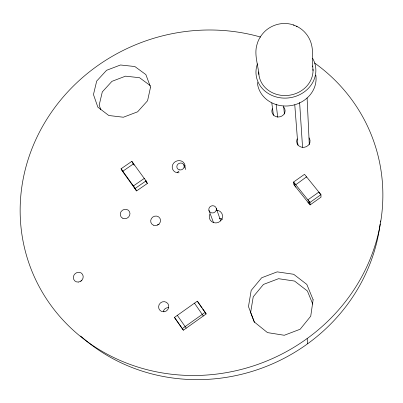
<?xml version="1.0" encoding="UTF-8"?>
<svg xmlns="http://www.w3.org/2000/svg" width="403" height="403" viewBox="0 0 403 403"><rect width="100%" height="100%" fill="white"/><g stroke="black" fill="none" stroke-linecap="round" stroke-linejoin="round"><path stroke-width="0.6" d="M182.232 328.652L205.208 312.29L197.324 301.162L174.454 317.403L183.37 330.193L206.16 313.957L205.208 312.29M310.088 204.91L321.005 197.178L320.959 194.659L304.507 174.328L293.596 182.01L293.847 184.599L310.088 204.91L309.957 202.447L293.596 182.01M309.957 202.447L320.959 194.659M146.047 180.912L147.382 183.451L136.582 190.926L135.161 188.438L146.047 180.912L131.852 161.351L121.061 168.776L122.834 171.703M294.109 25.233C284.488 21.45 273.108 23.979 265.471 30.789C261.552 34.431 258.429 39.101 257.059 44.305C253.905 54.244 258.061 64.566 258.887 74.52M296.22 26.119C301.907 28.598 306.587 33.283 309.368 38.804C314.405 48.607 311.897 60.143 313.045 70.656M293.344 24.921L297.167 26.507M150.299 85.612L139.534 77.708L125.524 76.167L111.933 81.346L102.307 91.894L99.188 105.082L100.831 109.797M320.445 194.301L318.884 192.095L307.892 199.868L309.454 202.079L309.559 203.999L308.023 202.074L308.038 202.351M174.454 317.403L183.37 330.193M133.559 164.318L134.214 165.225M146.123 181.637L146.793 182.559L145.75 180.579M145.962 181.491L147.382 183.451M121.061 168.776L135.161 188.438M121.666 169.673L122.975 171.502L122.809 171.21L133.61 163.774L133.771 164.071M122.567 171.386L136.582 190.926M186.226 328.158L177.451 315.554M201.893 307.927L197.324 301.162M202.603 308.935L204.739 311.947M205.449 312.95L206.16 313.957M194.473 303.187L203.319 315.982M124.139 173.517L124.305 173.804M134.657 188.186L134.814 188.463M135.982 190.035L133.383 185.959L144.254 178.443L144.405 178.731M132.451 162.253L133.005 163.286M131.852 161.351L132.995 163.477M312.809 304.184L307.383 290.971L294.568 281.062L278.528 278.7L263.451 284.432L253.24 296.769L250.616 312.542L254.384 322.4M183.894 164.882L185.743 169.532M208.925 210.396L213.525 222.622M216.27 208.275A3.823 3.602 -19.8 0 1 211.61 212.88A3.823 3.602 -19.8 0 1 209.918 206.87A3.823 3.602 -19.8 0 1 216.27 208.275L220.587 220.602M271.798 102.856L273.435 115.323M276.131 104.15L277.722 117.268M307.131 338.545L307.69 343.724M283.591 105.984L284.437 114.099M295.862 187.118L294.326 184.942L294.13 182.932L295.646 184.826L306.542 176.846L306.562 177.139M294.769 104.77L297.903 145.307M299.61 102.468L302.557 147.433M307.091 97.904L309.308 144.778M314.607 63.014A182.866 171.169 -21.3 0 1 286.473 351.602A182.866 171.169 -21.3 0 1 20.689 223.851A182.866 171.169 -21.3 0 1 260.645 37.076M380.487 220.844A178.121 167.356 -21.3 0 1 380.351 222.073M380.13 223.917A178.121 167.356 -21.3 0 1 263.038 367.677A178.121 167.356 -21.3 0 1 80.65 336.006M283.808 107.238A6.634 6.015 -8.8 0 1 283.264 114.996A6.634 6.015 -8.8 0 1 274.791 116.069A6.634 6.015 -8.8 0 1 272.423 108.684M309.076 137.836A6.755 6.196 -5.2 0 1 303.862 147.382A6.755 6.196 -5.2 0 1 297.152 138.834M216.487 210.159A6.72 6.352 -19.6 0 1 222.451 217.615A6.72 6.352 -19.6 0 1 213.797 222.678A6.72 6.352 -19.6 0 1 209.867 214.028M179.113 172.776A6.549 6.04 -22.4 0 1 172.177 166.968A6.549 6.04 -22.4 0 1 179.31 160.601A6.549 6.04 -22.4 0 1 185.017 167.507M157.392 224.98A4.876 4.579 -30.1 0 1 159.135 224.194M80.822 281.309A4.982 4.624 -44.6 0 1 81.859 280.12M163.265 311.554A5.068 4.876 -44.4 0 1 168.776 307.65M219.373 218.381A6.544 6.206 -19.5 0 1 222.537 219.378M177.325 172.635A6.383 5.909 -22.5 0 1 178.902 171.104M315.806 75.104A29.474 26.356 -8.4 0 1 289.777 105.777A29.474 26.356 -8.4 0 1 257.341 82.368M312.683 58.43A30.029 26.754 -8.6 0 1 288.13 97.969A30.029 26.754 -8.6 0 1 257.467 63.77M313.005 69.059A27.213 24.245 -8.6 0 1 286.553 95.516A27.213 24.245 -8.6 0 1 258.746 71.885M312.572 65.911A27.213 24.245 -8.6 0 1 312.768 66.953M313.126 299.736L310.733 316.174L300.17 329.236L284.286 335.271L267.481 332.606L254.384 322.057L248.47 306.597L251.185 290.422L261.683 277.763L277.178 271.869L293.661 274.277L306.824 284.422L313.126 299.736M150.556 87.078L147.569 100.73L137.614 111.807L123.373 117.233L108.79 115.505L97.848 107.158L93.466 94.539L96.69 81.074L106.578 70.293L120.502 64.989L134.849 66.53L145.856 74.58L150.556 87.078M153.417 225.186A5.007 4.685 -29.8 0 0 160.52 220.219A5.007 4.685 -29.8 0 0 152.863 216.995A5.007 4.685 -29.8 0 0 153.417 225.186M78.459 282.06A5.113 4.73 -44 0 0 82.464 274.247A5.113 4.73 -44 0 0 73.925 275.214A5.113 4.73 -44 0 0 78.459 282.06M122.895 218.34A4.982 4.609 -32.6 0 0 129.973 213.414A4.982 4.609 -32.6 0 0 122.447 210.225A4.982 4.609 -32.6 0 0 122.895 218.34M164.041 311.791A5.204 4.997 -43.3 0 0 167.935 303.711A5.204 4.997 -43.3 0 0 159.109 304.673A5.204 4.997 -43.3 0 0 164.041 311.791M179.516 169.9A3.743 3.451 -22.2 0 0 184.106 165.442A3.743 3.451 -22.2 0 0 177.94 164.132A3.743 3.451 -22.2 0 0 179.516 169.9"/></g></svg>
